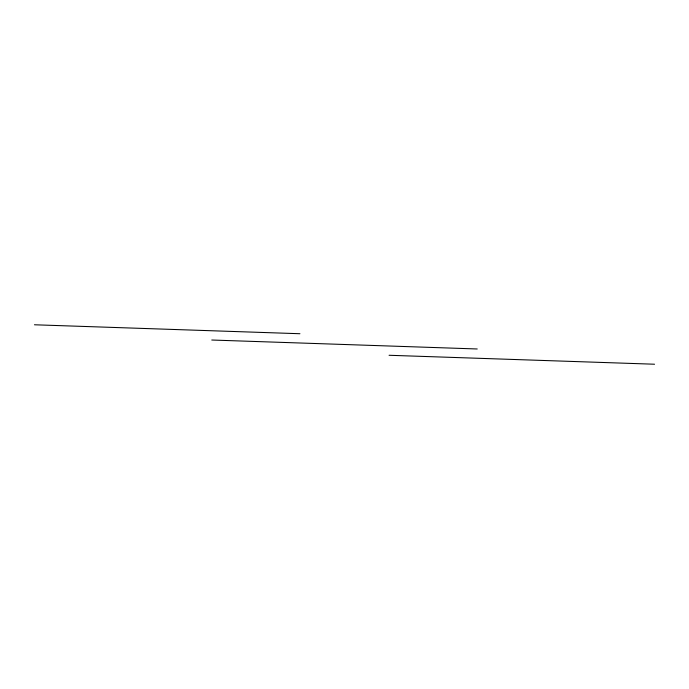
<?xml version="1.0" encoding="UTF-8"?>
<svg xmlns="http://www.w3.org/2000/svg" width="689" height="689" viewBox="0 0 689 689"><rect width="100%" height="100%" fill="white"/><g stroke="black" fill="none" stroke-linecap="round" stroke-linejoin="round"><path stroke-width="1.03" d="M34.45 324.777L299.93 333.726M211.764 340.022L477.236 348.978M389.07 355.274L654.55 364.223"/></g></svg>
